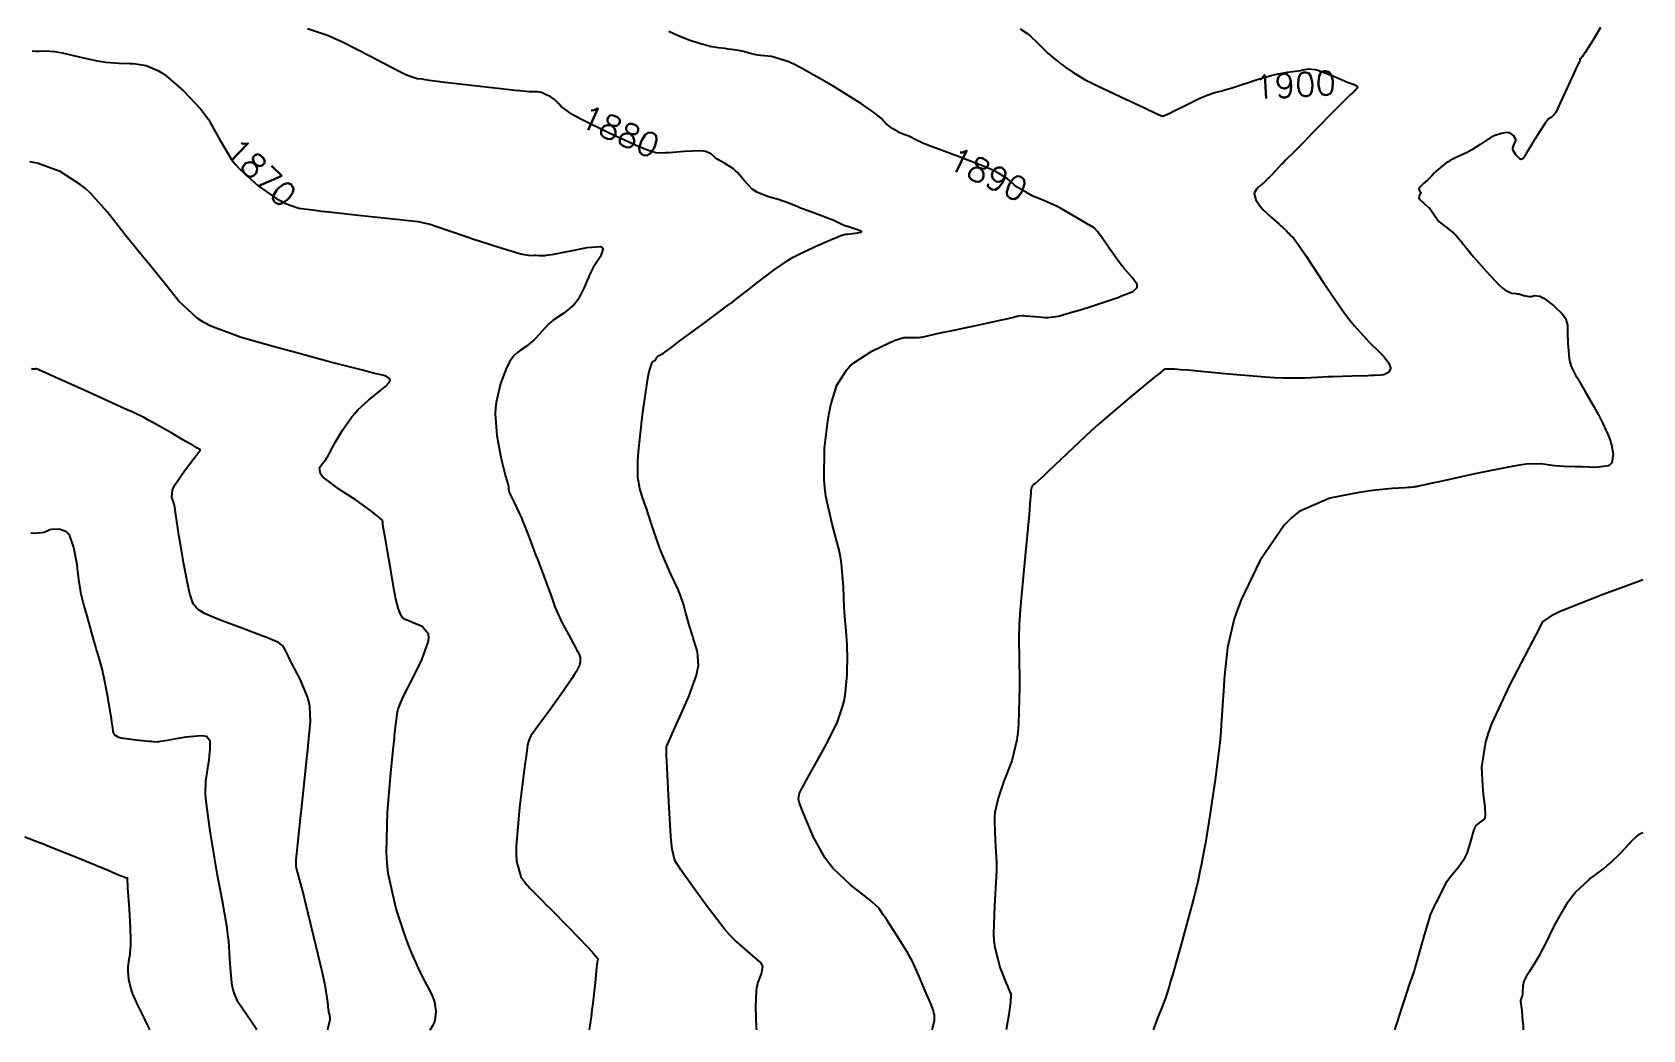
# Model space of a CAD drawing. Header units: metres. Extents: x 837477 to 838477, y 1189014 to 1191014.
# Drawn here: x 838219.8 to 838476.5, y 1189013.9 to 1189173 of the extents above; entities that cross this region are included whole.
import ezdxf

# ---------------------------------------------------------------- set-up
doc = ezdxf.new("R2010")
doc.units = ezdxf.units.M
doc.header["$LTSCALE"] = 0.3
doc.layers.add('COTAS 10', color=1, linetype='Continuous')
doc.styles.get("Standard").update_dxf_attribs({"font": 'simplex.shx'})

msp = doc.modelspace()

# ---------------------------------------------------------------- linework, layer by layer
at = {"layer": 'COTAS 10'}
for points, elevation in [([(838335.282, 1189013.872), (838335.262, 1189014.206), (838335.138, 1189017.472), (838335.247, 1189020.166), (838335.334, 1189020.773), (838335.447, 1189021.319), (838336.061, 1189022.792), (838336.251, 1189023.948), (838336.097, 1189024.295), (838335.853, 1189024.653), (838334.224, 1189026.045), (838331.777, 1189028.151), (838331.018, 1189028.96), (838330.223, 1189029.867), (838327.056, 1189033.959), (838324.246, 1189037.894), (838323.675, 1189038.702), (838323.195, 1189039.389), (838322.21, 1189040.85), (838321.823, 1189042.695), (838321.719, 1189043.623), (838321.617, 1189044.731), (838321.262, 1189050.24), (838320.998, 1189055.649), (838320.953, 1189056.695), (838320.921, 1189057.545), (838320.906, 1189058.984), (838320.983, 1189059.175), (838321.008, 1189059.239), (838321.035, 1189059.308), (838321.147, 1189059.595), (838321.325, 1189060.015), (838321.394, 1189060.167), (838321.471, 1189060.335), (838321.82, 1189061.074), (838322.471, 1189062.496), (838322.738, 1189063.095), (838323.042, 1189063.782), (838324.457, 1189067.007), (838325.679, 1189070.419), (838325.863, 1189071.224), (838325.98, 1189071.97), (838325.843, 1189074.158), (838325.301, 1189075.873), (838325.163, 1189076.32), (838325.03, 1189076.755), (838324.59, 1189078.225), (838324.2, 1189079.592), (838324.098, 1189079.962), (838323.998, 1189080.328), (838323.658, 1189081.623), (838323.149, 1189083.153), (838322.943, 1189083.669), (838322.708, 1189084.224), (838321.623, 1189086.561), (838320.414, 1189089.239), (838320.101, 1189090.008), (838319.798, 1189090.791), (838318.782, 1189093.72), (838317.943, 1189096.327), (838317.751, 1189096.907), (838317.577, 1189097.425), (838317.096, 1189098.782), (838316.761, 1189099.849), (838316.678, 1189100.184), (838316.601, 1189100.537), (838316.36, 1189101.955), (838316.344, 1189104.419), (838316.409, 1189105.432), (838316.503, 1189106.588), (838317.094, 1189111.955), (838317.805, 1189117.071), (838317.975, 1189118.069), (838318.134, 1189118.885), (838318.614, 1189120.32), (838318.95, 1189120.55), (838319.018, 1189120.605), (838319.076, 1189120.658), (838319.194, 1189120.819), (838319.255, 1189120.961), (838319.276, 1189121.002), (838319.3, 1189121.042), (838319.4, 1189121.193), (838319.552, 1189121.34), (838319.609, 1189121.379), (838319.671, 1189121.417), (838319.948, 1189121.548), (838320.249, 1189121.687), (838320.328, 1189121.731), (838320.403, 1189121.776), (838320.659, 1189121.956), (838321.737, 1189122.765), (838322.332, 1189123.207), (838323.056, 1189123.742), (838326.74, 1189126.462), (838330.588, 1189129.317), (838331.415, 1189129.937), (838332.139, 1189130.484), (838333.893, 1189131.844), (838335.192, 1189132.878), (838335.629, 1189133.219), (838336.1, 1189133.583), (838338.082, 1189135.097), (838340.416, 1189136.678), (838341.11, 1189137.085), (838341.825, 1189137.478), (838344.576, 1189138.787), (838346.961, 1189139.803), (838347.444, 1189140.01), (838347.85, 1189140.186), (838348.677, 1189140.558), (838349.237, 1189140.712), (838349.475, 1189140.751), (838349.748, 1189140.789), (838351.033, 1189140.913), (838351.958, 1189141.086), (838352.005, 1189141.154), (838351.96, 1189141.232), (838351.039, 1189141.586), (838349.747, 1189141.969), (838349.467, 1189142.063), (838349.221, 1189142.154), (838348.616, 1189142.439), (838347.814, 1189142.824), (838347.445, 1189142.976), (838347.012, 1189143.148), (838344.914, 1189143.936), (838342.737, 1189144.747), (838342.254, 1189144.933), (838341.822, 1189145.104), (838340.695, 1189145.582), (838339.675, 1189145.98), (838339.312, 1189146.099), (838338.914, 1189146.221), (838337.182, 1189146.696), (838335.4, 1189147.393), (838334.971, 1189147.655), (838334.569, 1189147.947), (838333.345, 1189149.251), (838332.248, 1189150.582), (838331.926, 1189150.891), (838331.595, 1189151.173), (838330.331, 1189151.978), (838329.188, 1189152.603), (838328.934, 1189152.772), (838328.705, 1189152.94), (838328.104, 1189153.531), (838327.178, 1189153.949), (838326.746, 1189154.008), (838326.237, 1189154.041), (838323.764, 1189153.954), (838321.258, 1189153.765), (838321.05, 1189153.753), (838320.729, 1189153.734), (838320.272, 1189153.713), (838319.216, 1189153.715), (838317.712, 1189154.242), (838316.972, 1189154.551), (838316.093, 1189154.932), (838311.748, 1189156.898), (838307.368, 1189159.031), (838306.467, 1189159.516), (838305.7, 1189159.956), (838304.052, 1189161.167), (838303.721, 1189161.542), (838303.375, 1189161.931), (838303.22, 1189162.09), (838303.079, 1189162.227), (838302.687, 1189162.529), (838302.345, 1189162.702), (838302.236, 1189162.757), (838302.119, 1189162.815), (838301.645, 1189163.05), (838301.18, 1189163.265), (838301.069, 1189163.31), (838300.965, 1189163.349), (838300.657, 1189163.44), (838300.388, 1189163.474), (838300.309, 1189163.477), (838300.229, 1189163.479), (838299.922, 1189163.462), (838299.586, 1189163.444), (838299.486, 1189163.443), (838299.384, 1189163.445), (838298.991, 1189163.47), (838297.548, 1189163.621), (838296.783, 1189163.704), (838295.86, 1189163.803), (838291.208, 1189164.308), (838286.511, 1189164.833), (838285.56, 1189164.945), (838284.761, 1189165.044), (838283.135, 1189165.279), (838282.444, 1189165.407), (838282.234, 1189165.437), (838282.015, 1189165.465), (838281.16, 1189165.547), (838279.465, 1189166.134), (838278.718, 1189166.48), (838277.85, 1189166.905), (838273.712, 1189169.105), (838269.183, 1189171.438), (838268.068, 1189171.948), (838267.014, 1189172.399), (838263.712, 1189173.535)], 1880), ([(838363.273, 1189013.872), (838363.599, 1189015.282), (838363.597, 1189016.255), (838363.542, 1189016.563), (838363.462, 1189016.887), (838362.974, 1189018.194), (838362.29, 1189019.738), (838362.088, 1189020.211), (838361.879, 1189020.704), (838361.075, 1189022.649), (838360.037, 1189024.87), (838359.68, 1189025.537), (838359.293, 1189026.227), (838357.643, 1189028.904), (838356.083, 1189031.284), (838355.752, 1189031.786), (838355.465, 1189032.22), (838354.792, 1189033.22), (838353.869, 1189034.132), (838353.423, 1189034.511), (838352.896, 1189034.944), (838350.307, 1189036.965), (838347.491, 1189039.582), (838346.821, 1189040.392), (838346.198, 1189041.239), (838344.342, 1189044.604), (838343.056, 1189047.63), (838342.792, 1189048.262), (838342.568, 1189048.805), (838342.092, 1189050.027), (838341.965, 1189050.659), (838341.962, 1189050.83), (838341.972, 1189051), (838342.121, 1189051.601), (838342.645, 1189052.662), (838342.891, 1189053.123), (838343.181, 1189053.655), (838344.593, 1189056.178), (838346.17, 1189059.041), (838346.564, 1189059.787), (838346.94, 1189060.514), (838348.142, 1189062.971), (838349.036, 1189065.541), (838349.218, 1189066.339), (838349.371, 1189067.173), (838349.684, 1189070.498), (838349.735, 1189073.746), (838349.724, 1189074.533), (838349.7, 1189075.27), (838349.522, 1189077.527), (838349.308, 1189079.778), (838349.261, 1189080.512), (838349.221, 1189081.295), (838349.123, 1189084.522), (838348.806, 1189088.211), (838348.627, 1189089.284), (838348.41, 1189090.379), (838347.297, 1189094.522), (838346.283, 1189098.994), (838346.128, 1189100.296), (838346.027, 1189101.626), (838346.113, 1189106.662), (838346.681, 1189111.369), (838346.883, 1189112.493), (838347.105, 1189113.538), (838348.067, 1189116.662), (838349.583, 1189119.086), (838350.153, 1189119.69), (838350.789, 1189120.264), (838353.628, 1189122.097), (838356.401, 1189123.428), (838356.994, 1189123.687), (838357.512, 1189123.898), (838358.752, 1189124.265), (838359.476, 1189124.302), (838359.668, 1189124.305), (838359.856, 1189124.305), (838360.507, 1189124.281), (838361.198, 1189124.296), (838361.412, 1189124.32), (838361.636, 1189124.354), (838362.527, 1189124.547), (838364.286, 1189124.956), (838365.057, 1189125.124), (838365.952, 1189125.316), (838370.21, 1189126.211), (838374.332, 1189127.084), (838375.141, 1189127.262), (838375.806, 1189127.413), (838377.009, 1189127.729), (838377.57, 1189127.794), (838377.831, 1189127.787), (838378.137, 1189127.769), (838379.625, 1189127.611), (838381.288, 1189127.487), (838381.706, 1189127.49), (838382.105, 1189127.509), (838383.39, 1189127.715), (838384.602, 1189128.048), (838384.955, 1189128.149), (838385.316, 1189128.252), (838386.683, 1189128.656), (838388.222, 1189129.134), (838388.692, 1189129.285), (838389.181, 1189129.444), (838391.105, 1189130.084), (838392.98, 1189130.74), (838393.438, 1189130.909), (838393.871, 1189131.072), (838395.212, 1189131.617), (838395.913, 1189132.268), (838395.942, 1189132.498), (838395.899, 1189132.75), (838395.146, 1189133.843), (838393.842, 1189135.311), (838393.452, 1189135.8), (838393.049, 1189136.325), (838391.487, 1189138.521), (838390.116, 1189140.496), (838389.833, 1189140.882), (838389.593, 1189141.198), (838389.075, 1189141.761), (838388.419, 1189142.126), (838388.092, 1189142.318), (838387.701, 1189142.55), (838385.765, 1189143.713), (838383.615, 1189144.946), (838383.09, 1189145.222), (838382.595, 1189145.469), (838381.062, 1189146.124), (838379.819, 1189146.604), (838379.569, 1189146.715), (838379.509, 1189146.741), (838379.212, 1189146.879), (838378.26, 1189147.395), (838376.8, 1189148.289), (838376.382, 1189148.603), (838376.22, 1189148.74), (838376.036, 1189148.897), (838375.205, 1189149.645), (838373.446, 1189150.713), (838372.678, 1189151.073), (838371.788, 1189151.461), (838367.559, 1189153.093), (838363.411, 1189154.628), (838362.572, 1189154.954), (838362.47, 1189154.996), (838361.868, 1189155.238), (838360.444, 1189155.908), (838359.876, 1189156.257), (838359.712, 1189156.339), (838359.545, 1189156.414), (838358.915, 1189156.633), (838358.212, 1189156.896), (838357.998, 1189156.999), (838357.775, 1189157.116), (838356.901, 1189157.646), (838356.067, 1189158.262), (838355.87, 1189158.432), (838355.688, 1189158.602), (838355.151, 1189159.216), (838353.677, 1189160.395), (838352.905, 1189160.922), (838351.974, 1189161.535), (838347.294, 1189164.47), (838342.335, 1189167.313), (838341.228, 1189167.867), (838340.236, 1189168.32), (838337.618, 1189169.117), (838335.939, 1189169.281), (838335.541, 1189169.337), (838335.171, 1189169.396), (838334.075, 1189169.645), (838333.157, 1189169.893), (838332.9, 1189169.951), (838332.642, 1189170.005), (838331.697, 1189170.162), (838330.734, 1189170.289), (838330.464, 1189170.324), (838330.192, 1189170.359), (838329.198, 1189170.484), (838328.146, 1189170.657), (838327.837, 1189170.722), (838327.521, 1189170.794), (838326.318, 1189171.116), (838325.011, 1189171.539), (838324.63, 1189171.674), (838324.24, 1189171.818), (838322.763, 1189172.403), (838321.254, 1189173.115)], 1890), ([(838377.251, 1189173.527), (838378.327, 1189172.842), (838378.629, 1189172.61), (838378.932, 1189172.359), (838380.037, 1189171.301), (838381.122, 1189170.198), (838381.412, 1189169.919), (838381.697, 1189169.651), (838382.69, 1189168.779), (838383.744, 1189167.949), (838384.068, 1189167.708), (838384.405, 1189167.462), (838385.739, 1189166.534), (838387.764, 1189165.355), (838388.538, 1189164.951), (838389.404, 1189164.514), (838393.301, 1189162.654), (838396.981, 1189160.952), (838397.711, 1189160.614), (838398.315, 1189160.333), (838399.452, 1189159.8), (838399.723, 1189159.675), (838399.781, 1189159.652), (838399.831, 1189159.634), (838399.952, 1189159.608), (838400.043, 1189159.622), (838400.075, 1189159.628), (838400.109, 1189159.635), (838400.257, 1189159.67), (838400.884, 1189159.955), (838401.22, 1189160.119), (838401.627, 1189160.321), (838403.685, 1189161.358), (838405.928, 1189162.442), (838406.452, 1189162.673), (838406.934, 1189162.874), (838408.323, 1189163.352), (838409.447, 1189163.651), (838409.762, 1189163.74), (838410.078, 1189163.831), (838410.347, 1189163.914), (838411.232, 1189164.183), (838412.525, 1189164.599), (838412.929, 1189164.732), (838413.353, 1189164.872), (838415.05, 1189165.439), (838416.9, 1189165.988), (838417.42, 1189166.118), (838417.944, 1189166.237), (838419.864, 1189166.584), (838421.571, 1189166.837), (838421.96, 1189166.896), (838422.312, 1189166.951), (838423.283, 1189167.111), (838424.315, 1189167.024), (838424.706, 1189166.922), (838425.143, 1189166.788), (838427.102, 1189166.022), (838428.946, 1189165.226), (838429.311, 1189165.072), (838429.612, 1189164.945), (838430.173, 1189164.727), (838430.356, 1189164.674), (838430.419, 1189164.651), (838430.488, 1189164.625), (838430.78, 1189164.503), (838431, 1189164.335), (838431.023, 1189164.279), (838431.03, 1189164.221), (838430.917, 1189163.977), (838430.722, 1189163.747), (838430.677, 1189163.696), (838430.635, 1189163.651), (838430.516, 1189163.536), (838430.407, 1189163.445), (838430.371, 1189163.416), (838430.333, 1189163.385), (838430.175, 1189163.257), (838429.559, 1189162.663), (838429.464, 1189162.569), (838429.232, 1189162.338), (838429.097, 1189162.203), (838428.836, 1189161.942), (838426.844, 1189159.935), (838424.796, 1189157.856), (838424.366, 1189157.415), (838423.995, 1189157.034), (838423.151, 1189156.144), (838422.516, 1189155.477), (838422.277, 1189155.236), (838422.01, 1189154.97), (838420.819, 1189153.804), (838419.545, 1189152.547), (838419.227, 1189152.224), (838418.924, 1189151.912), (838417.951, 1189150.872), (838417.151, 1189150.008), (838416.956, 1189149.806), (838416.772, 1189149.621), (838416.206, 1189149.085), (838415.713, 1189148.649), (838415.576, 1189148.527), (838415.439, 1189148.404), (838414.942, 1189147.954), (838414.623, 1189147.413), (838414.598, 1189147.233), (838414.6, 1189147.04), (838414.837, 1189146.235), (838415.47, 1189145.264), (838415.721, 1189144.966), (838416.006, 1189144.657), (838417.311, 1189143.434), (838418.605, 1189142.315), (838418.883, 1189142.069), (838419.126, 1189141.852), (838419.714, 1189141.301), (838420.017, 1189140.984), (838420.08, 1189140.913), (838420.135, 1189140.851), (838420.257, 1189140.691), (838420.332, 1189140.585), (838420.357, 1189140.557), (838420.384, 1189140.53), (838420.494, 1189140.438), (838420.622, 1189140.343), (838420.66, 1189140.314), (838420.699, 1189140.283), (838420.848, 1189140.163), (838421.684, 1189138.982), (838422.156, 1189138.282), (838422.731, 1189137.421), (838425.677, 1189132.964), (838428.986, 1189128.17), (838429.791, 1189127.095), (838430.548, 1189126.131), (838432.878, 1189123.56), (838434.586, 1189121.913), (838434.95, 1189121.53), (838435.268, 1189121.18), (838436.021, 1189120.179), (838436.285, 1189119.475), (838436.293, 1189119.311), (838436.273, 1189119.161), (838435.968, 1189118.729), (838435.477, 1189118.447), (838435.34, 1189118.391), (838435.203, 1189118.344), (838434.702, 1189118.254), (838433.695, 1189118.216), (838433.239, 1189118.203), (838432.705, 1189118.188), (838430.137, 1189118.124), (838427.135, 1189118.031), (838426.328, 1189117.998), (838425.531, 1189117.962), (838422.743, 1189117.806), (838419.122, 1189117.807), (838417.801, 1189117.869), (838416.341, 1189117.959), (838409.919, 1189118.507), (838403.986, 1189119.058), (838402.834, 1189119.148), (838401.896, 1189119.212), (838400.284, 1189119.221), (838399.303, 1189118.432), (838398.764, 1189117.993), (838398.108, 1189117.459), (838394.771, 1189114.733), (838390.746, 1189111.327), (838389.657, 1189110.364), (838388.578, 1189109.391), (838384.771, 1189105.806), (838381.707, 1189102.847), (838381.096, 1189102.269), (838380.589, 1189101.796), (838379.614, 1189100.963), (838379.35, 1189100.784), (838379.291, 1189100.723), (838379.237, 1189100.659), (838379.094, 1189100.386), (838379.012, 1189100.065), (838378.997, 1189099.97), (838378.985, 1189099.871), (838378.972, 1189099.492), (838378.842, 1189097.717), (838378.756, 1189096.739), (838378.649, 1189095.549), (838378.084, 1189089.492), (838377.505, 1189083.287), (838377.39, 1189082.003), (838377.294, 1189080.908), (838377.112, 1189078.521), (838377.085, 1189076.283), (838377.087, 1189075.281), (838377.094, 1189074.114), (838377.153, 1189068.521), (838377.022, 1189062.661), (838376.908, 1189061.325), (838376.761, 1189060.115), (838375.952, 1189056.781), (838374.99, 1189054.336), (838374.746, 1189053.686), (838374.513, 1189053.048), (838373.753, 1189050.841), (838373.263, 1189048.504), (838373.2, 1189047.785), (838373.168, 1189047.034), (838373.314, 1189044.06), (838373.506, 1189040.538), (838373.502, 1189039.442), (838373.475, 1189038.294), (838373.171, 1189033.71), (838373.029, 1189029.18), (838373.104, 1189028.066), (838373.227, 1189027.012), (838374.085, 1189023.71), (838375.065, 1189021.305), (838375.266, 1189020.816), (838375.436, 1189020.404), (838375.795, 1189019.554), (838375.736, 1189018.23), (838375.642, 1189017.518), (838375.516, 1189016.658), (838375.044, 1189013.872)], 1900), ([(838469.759, 1189173.709), (838468.576, 1189171.66), (838467.33, 1189169.75), (838467.087, 1189169.39), (838466.889, 1189169.104), (838466.54, 1189168.686), (838466.498, 1189168.715), (838466.492, 1189168.712), (838466.489, 1189168.704), (838466.5, 1189168.634), (838466.493, 1189168.505), (838466.48, 1189168.459), (838466.461, 1189168.41), (838466.348, 1189168.195), (838465.967, 1189167.42), (838465.779, 1189167.017), (838465.554, 1189166.532), (838464.443, 1189164.1), (838463.35, 1189161.695), (838463.137, 1189161.226), (838462.963, 1189160.844), (838462.659, 1189160.176), (838462.544, 1189160.021), (838462.49, 1189159.963), (838462.426, 1189159.897), (838462.112, 1189159.6), (838461.782, 1189159.315), (838461.707, 1189159.256), (838461.64, 1189159.206), (838461.458, 1189159.097), (838461.195, 1189158.809), (838461.076, 1189158.646), (838460.938, 1189158.447), (838460.271, 1189157.427), (838459.625, 1189156.41), (838459.498, 1189156.212), (838459.395, 1189156.05), (838459.213, 1189155.77), (838459.077, 1189155.55), (838459.002, 1189155.426), (838458.912, 1189155.275), (838458.456, 1189154.501), (838458.003, 1189153.727), (838457.915, 1189153.576), (838457.844, 1189153.453), (838457.721, 1189153.234), (838457.664, 1189153.141), (838457.633, 1189153.097), (838457.596, 1189153.045), (838457.41, 1189152.79), (838457.101, 1189152.696), (838456.988, 1189152.745), (838456.862, 1189152.827), (838456.303, 1189153.395), (838455.871, 1189154.132), (838455.824, 1189154.321), (838455.809, 1189154.502), (838456.017, 1189155.102), (838456.254, 1189155.658), (838456.256, 1189155.811), (838456.232, 1189155.965), (838455.916, 1189156.521), (838455.321, 1189156.905), (838455.12, 1189156.951), (838454.903, 1189156.97), (838453.991, 1189156.821), (838453.145, 1189156.547), (838452.971, 1189156.488), (838452.822, 1189156.436), (838452.499, 1189156.308), (838452.117, 1189156.066), (838451.931, 1189155.943), (838451.709, 1189155.795), (838450.619, 1189155.055), (838449.279, 1189154.213), (838448.901, 1189154.001), (838448.519, 1189153.798), (838447.113, 1189153.139), (838445.806, 1189152.511), (838445.486, 1189152.327), (838445.185, 1189152.138), (838444.252, 1189151.421), (838443.549, 1189150.763), (838443.394, 1189150.611), (838443.256, 1189150.473), (838442.899, 1189150.087), (838442.542, 1189149.713), (838442.404, 1189149.584), (838442.25, 1189149.444), (838441.55, 1189148.842), (838440.963, 1189148.251), (838440.88, 1189148.118), (838440.83, 1189147.997), (838440.938, 1189147.67), (838441.138, 1189147.415), (838441.148, 1189147.339), (838441.137, 1189147.262), (838440.931, 1189146.964), (838440.829, 1189146.585), (838440.883, 1189146.456), (838440.973, 1189146.318), (838441.598, 1189145.73), (838442.377, 1189145.041), (838442.564, 1189144.837), (838442.738, 1189144.629), (838443.266, 1189143.832), (838443.831, 1189143.025), (838444.029, 1189142.81), (838444.246, 1189142.598), (838445.179, 1189141.867), (838446.183, 1189141.088), (838446.444, 1189140.848), (838446.698, 1189140.596), (838447.553, 1189139.598), (838448.664, 1189138.213), (838449.079, 1189137.718), (838449.54, 1189137.174), (838451.592, 1189134.806), (838453.636, 1189132.646), (838454.092, 1189132.234), (838454.5, 1189131.901), (838455.577, 1189131.371), (838456.349, 1189131.311), (838456.565, 1189131.275), (838456.782, 1189131.231), (838457.575, 1189131.001), (838458.325, 1189130.823), (838458.516, 1189130.811), (838458.699, 1189130.816), (838459.298, 1189130.968), (838460.089, 1189130.882), (838460.394, 1189130.736), (838460.735, 1189130.538), (838462.277, 1189129.381), (838463.708, 1189127.999), (838463.98, 1189127.658), (838464.198, 1189127.336), (838464.537, 1189126.323), (838464.528, 1189125.505), (838464.527, 1189125.305), (838464.526, 1189125.116), (838464.526, 1189124.531), (838464.549, 1189123.853), (838464.562, 1189123.606), (838464.578, 1189123.333), (838464.66, 1189122.135), (838464.787, 1189120.927), (838464.831, 1189120.649), (838464.879, 1189120.395), (838465.083, 1189119.682), (838465.578, 1189118.711), (838465.809, 1189118.296), (838466.082, 1189117.816), (838467.405, 1189115.554), (838468.79, 1189113.162), (838469.102, 1189112.602), (838469.382, 1189112.085), (838470.134, 1189110.584), (838470.619, 1189109.519), (838470.731, 1189109.277), (838470.833, 1189109.058), (838471.12, 1189108.455), (838471.361, 1189107.751), (838471.434, 1189107.468), (838471.509, 1189107.146), (838471.801, 1189105.665), (838471.574, 1189104.29), (838471.322, 1189104.034), (838470.988, 1189103.833), (838469.098, 1189103.56), (838466.839, 1189103.635), (838466.273, 1189103.653), (838465.731, 1189103.67), (838463.989, 1189103.722), (838462.471, 1189103.816), (838462.071, 1189103.859), (838461.68, 1189103.91), (838460.342, 1189104.156), (838457.938, 1189104.087), (838456.875, 1189103.94), (838455.639, 1189103.738), (838449.742, 1189102.543), (838444.06, 1189101.284), (838442.959, 1189101.04), (838442.064, 1189100.843), (838440.541, 1189100.51), (838440.37, 1189100.482), (838440.328, 1189100.476), (838440.289, 1189100.472), (838440.164, 1189100.463), (838440.066, 1189100.455), (838440.043, 1189100.45), (838440.023, 1189100.445), (838439.964, 1189100.418), (838439.414, 1189100.363), (838439.084, 1189100.34), (838438.677, 1189100.313), (838436.565, 1189100.188), (838433.448, 1189099.867), (838432.407, 1189099.717), (838431.29, 1189099.541), (838426.613, 1189098.682), (838421.753, 1189096.52), (838420.521, 1189095.523), (838419.337, 1189094.352), (838415.47, 1189088.682), (838412.523, 1189082.425), (838411.919, 1189080.885), (838411.407, 1189079.427), (838410.327, 1189074.857), (838409.906, 1189070.873), (838409.81, 1189069.786), (838409.723, 1189068.705), (838409.485, 1189064.857), (838409.201, 1189060.834), (838409.085, 1189059.643), (838408.953, 1189058.418), (838408.343, 1189053.715), (838407.671, 1189049.188), (838407.499, 1189048.073), (838407.334, 1189047.019), (838406.791, 1189043.715), (838406.301, 1189040.991), (838406.169, 1189040.302), (838406.039, 1189039.642), (838405.583, 1189037.493), (838404.905, 1189034.765), (838404.635, 1189033.739), (838404.329, 1189032.596), (838402.928, 1189027.493), (838401.55, 1189022.611), (838401.259, 1189021.608), (838401.006, 1189020.757), (838400.421, 1189018.94), (838399.625, 1189016.902), (838399.239, 1189015.91), (838398.782, 1189014.733), (838398.448, 1189013.872)], 1910), ([(838219.794, 1189170.004), (838220.406, 1189169.96), (838220.623, 1189169.957), (838220.86, 1189169.958), (838221.886, 1189169.995), (838223.423, 1189169.888), (838223.983, 1189169.798), (838224.6, 1189169.682), (838227.313, 1189169.045), (838230.158, 1189168.401), (838230.859, 1189168.281), (838231.522, 1189168.185), (838233.601, 1189168.05), (838235.386, 1189168.011), (838235.864, 1189167.977), (838236.334, 1189167.932), (838237.971, 1189167.687), (838239.85, 1189166.877), (838240.472, 1189166.477), (838241.139, 1189166), (838243.919, 1189163.644), (838246.678, 1189160.708), (838247.333, 1189159.866), (838247.94, 1189159.011), (838248.445, 1189158.114), (838249.737, 1189155.819), (838251.575, 1189152.7), (838252.207, 1189151.893), (838252.894, 1189151.109), (838255.819, 1189148.477), (838258.802, 1189146.429), (838259.525, 1189146.013), (838260.203, 1189145.662), (838262.172, 1189144.979), (838262.282, 1189144.94), (838264.902, 1189144.578), (838265.922, 1189144.454), (838267.071, 1189144.319), (838272.282, 1189143.748), (838277.345, 1189143.211), (838278.4, 1189143.099), (838279.305, 1189143.003), (838281.319, 1189142.785), (838282.714, 1189142.49), (838283.229, 1189142.345), (838283.798, 1189142.172), (838286.319, 1189141.319), (838289.299, 1189140.281), (838290.159, 1189139.992), (838291.034, 1189139.701), (838294.317, 1189138.647), (838297.132, 1189137.807), (838297.712, 1189137.651), (838298.204, 1189137.53), (838299.259, 1189137.37), (838299.759, 1189137.405), (838299.902, 1189137.406), (838300.047, 1189137.403), (838300.586, 1189137.363), (838301.28, 1189137.356), (838301.523, 1189137.375), (838301.787, 1189137.402), (838302.924, 1189137.573), (838304.523, 1189137.874), (838305.078, 1189137.983), (838305.683, 1189138.104), (838308.271, 1189138.634), (838310.364, 1189138.785), (838310.655, 1189138.667), (838310.821, 1189138.48), (838310.379, 1189137.226), (838309.226, 1189135.441), (838308.943, 1189134.919), (838308.676, 1189134.385), (838307.843, 1189132.357), (838306.891, 1189130.436), (838306.549, 1189129.971), (838306.173, 1189129.534), (838304.53, 1189128.193), (838302.848, 1189127.034), (838302.447, 1189126.711), (838302.075, 1189126.388), (838300.964, 1189125.214), (838300.029, 1189124.139), (838299.768, 1189123.878), (838299.506, 1189123.632), (838298.551, 1189122.878), (838297.662, 1189122.252), (838297.441, 1189122.088), (838297.231, 1189121.927), (838296.564, 1189121.378), (838295.881, 1189120.382), (838295.66, 1189119.94), (838295.426, 1189119.425), (838294.469, 1189116.966), (838293.744, 1189113.908), (838293.656, 1189113.016), (838293.618, 1189112.104), (838293.887, 1189108.648), (838294.456, 1189105.476), (838294.606, 1189104.743), (838294.754, 1189104.073), (838295.259, 1189102.178), (838295.625, 1189100.963), (838295.685, 1189100.721), (838295.726, 1189100.521), (838295.723, 1189100.142), (838295.789, 1189099.738), (838295.873, 1189099.522), (838295.987, 1189099.262), (838296.634, 1189097.947), (838297.481, 1189096.184), (838297.72, 1189095.64), (838297.962, 1189095.073), (838298.849, 1189092.826), (838299.781, 1189090.353), (838300.05, 1189089.644), (838300.324, 1189088.923), (838301.352, 1189086.232), (838302.269, 1189083.803), (838302.473, 1189083.248), (838302.656, 1189082.745), (838303.133, 1189081.352), (838303.669, 1189080.025), (838303.888, 1189079.563), (838304.137, 1189079.06), (838305.295, 1189076.9), (838306.403, 1189074.869), (838306.621, 1189074.447), (838306.802, 1189074.086), (838307.136, 1189073.288), (838307.172, 1189072.852), (838307.165, 1189072.719), (838307.151, 1189072.58), (838307.036, 1189072.034), (838306.487, 1189070.969), (838306.198, 1189070.504), (838305.851, 1189069.965), (838304.101, 1189067.402), (838302.257, 1189064.797), (838301.849, 1189064.231), (838301.485, 1189063.733), (838300.545, 1189062.493), (838299.958, 1189061.737), (838299.817, 1189061.543), (838299.686, 1189061.355), (838299.292, 1189060.736), (838299.01, 1189060.17), (838298.949, 1189060.017), (838298.895, 1189059.865), (838298.766, 1189059.332), (838298.519, 1189057.48), (838298.392, 1189056.497), (838298.239, 1189055.311), (838297.474, 1189049.332), (838296.937, 1189043.185), (838296.928, 1189041.894), (838296.978, 1189040.781), (838297.665, 1189038.244), (838298.664, 1189037.014), (838298.913, 1189036.724), (838299.149, 1189036.456), (838299.899, 1189035.673), (838301.149, 1189034.434), (838301.7, 1189033.878), (838302.34, 1189033.23), (838305.394, 1189030.122), (838308.302, 1189027.12), (838308.85, 1189026.539), (838309.287, 1189026.067), (838309.94, 1189025.264), (838309.831, 1189024.618), (838309.788, 1189024.245), (838309.739, 1189023.788), (838309.518, 1189021.437), (838309.16, 1189018.131), (838309.026, 1189017.073), (838308.877, 1189015.954), (838308.573, 1189013.872)], 1870), ([(838283.254, 1189013.872), (838283.732, 1189014.626), (838283.902, 1189015.022), (838284.033, 1189015.412), (838284.186, 1189016.777), (838284.04, 1189017.971), (838283.983, 1189018.254), (838283.919, 1189018.516), (838283.627, 1189019.29), (838283.109, 1189020.28), (838282.903, 1189020.679), (838282.669, 1189021.131), (838281.597, 1189023.213), (838280.256, 1189026.219), (838279.852, 1189027.253), (838279.435, 1189028.376), (838277.812, 1189033.16), (838276.555, 1189038.787), (838276.368, 1189040.441), (838276.252, 1189042.136), (838276.416, 1189048.604), (838276.938, 1189054.237), (838277.048, 1189055.406), (838277.143, 1189056.406), (838277.36, 1189058.604), (838277.491, 1189059.888), (838277.532, 1189060.311), (838277.575, 1189060.764), (838277.745, 1189062.642), (838278.028, 1189064.546), (838278.142, 1189065.016), (838278.271, 1189065.46), (838278.865, 1189066.856), (838279.757, 1189068.531), (838280.073, 1189069.151), (838280.419, 1189069.84), (838281.919, 1189072.893), (838282.956, 1189075.837), (838283.01, 1189076.457), (838282.963, 1189076.992), (838281.952, 1189078.22), (838280.519, 1189078.801), (838280.207, 1189078.929), (838279.93, 1189079.042), (838279.236, 1189079.331), (838278.799, 1189079.7), (838278.685, 1189079.864), (838278.574, 1189080.055), (838278.199, 1189080.965), (838277.791, 1189082.578), (838277.659, 1189083.212), (838277.519, 1189083.927), (838276.943, 1189087.183), (838276.397, 1189090.453), (838276.275, 1189091.175), (838276.166, 1189091.819), (838275.878, 1189093.485), (838275.719, 1189094.422), (838275.691, 1189094.606), (838275.671, 1189094.757), (838275.654, 1189095.033), (838275.647, 1189095.108), (838275.633, 1189095.133), (838275.612, 1189095.16), (838275.493, 1189095.274), (838275.168, 1189095.54), (838275.019, 1189095.663), (838274.843, 1189095.807), (838273.993, 1189096.505), (838272.575, 1189097.561), (838272.041, 1189097.93), (838271.446, 1189098.333), (838268.788, 1189100.066), (838266.442, 1189101.792), (838266.044, 1189102.19), (838265.755, 1189102.553), (838265.618, 1189103.576), (838266.117, 1189104.255), (838266.228, 1189104.402), (838266.328, 1189104.531), (838266.591, 1189104.845), (838266.793, 1189105.115), (838266.855, 1189105.216), (838266.919, 1189105.327), (838267.173, 1189105.822), (838267.661, 1189106.731), (838267.874, 1189107.103), (838268.121, 1189107.527), (838269.291, 1189109.495), (838270.776, 1189111.642), (838271.221, 1189112.179), (838271.68, 1189112.692), (838273.461, 1189114.338), (838275.009, 1189115.569), (838275.322, 1189115.82), (838275.584, 1189116.033), (838276.112, 1189116.475), (838276.324, 1189116.689), (838276.387, 1189116.757), (838276.452, 1189116.828), (838276.702, 1189117.119), (838276.843, 1189117.426), (838276.84, 1189117.508), (838276.817, 1189117.589), (838276.582, 1189117.871), (838276.223, 1189118.1), (838276.122, 1189118.147), (838276.02, 1189118.188), (838275.649, 1189118.277), (838274.184, 1189118.618), (838273.394, 1189118.818), (838272.436, 1189119.063), (838267.585, 1189120.326), (838261.75, 1189121.879), (838260.172, 1189122.306), (838258.61, 1189122.732), (838253.103, 1189124.262), (838248.283, 1189126.09), (838247.154, 1189126.705), (838246.115, 1189127.366), (838243.103, 1189130.145), (838240.946, 1189132.878), (838240.446, 1189133.509), (838239.988, 1189134.087), (838238.682, 1189135.724), (838237.677, 1189136.959), (838237.409, 1189137.283), (838237.145, 1189137.6), (838236.228, 1189138.682), (838235.011, 1189140.168), (838234.558, 1189140.739), (838234.056, 1189141.381), (838231.822, 1189144.276), (838229.107, 1189147.308), (838228.301, 1189148.036), (838227.471, 1189148.714), (838224.276, 1189150.761), (838220.592, 1189152.072), (838219.453, 1189152.286)], 1860), ([(838266.908, 1189013.872), (838266.983, 1189014.175), (838267.244, 1189015.282), (838267.281, 1189015.517), (838267.302, 1189015.721), (838267.249, 1189016.197), (838267.108, 1189016.682), (838267.074, 1189016.891), (838267.042, 1189017.132), (838266.942, 1189018.273), (838266.548, 1189020.694), (838266.331, 1189021.742), (838266.066, 1189022.954), (838264.719, 1189028.697), (838263.325, 1189034.374), (838263.031, 1189035.545), (838262.776, 1189036.542), (838262.19, 1189038.697), (838261.941, 1189039.667), (838261.9, 1189039.918), (838261.87, 1189040.162), (838261.863, 1189040.976), (838262.07, 1189042.975), (838262.176, 1189043.965), (838262.302, 1189045.143), (838262.934, 1189050.976), (838263.593, 1189057.123), (838263.737, 1189058.499), (838263.864, 1189059.734), (838264.182, 1189063.02), (838264.05, 1189065.501), (838263.893, 1189066.229), (838263.684, 1189066.974), (838262.493, 1189069.813), (838261.209, 1189072.312), (838260.941, 1189072.844), (838260.711, 1189073.306), (838260.195, 1189074.394), (838259.855, 1189074.97), (838259.735, 1189075.11), (838259.604, 1189075.24), (838259.039, 1189075.64), (838257.779, 1189076.19), (838257.211, 1189076.416), (838256.547, 1189076.674), (838253.355, 1189077.872), (838250.1, 1189079.097), (838249.396, 1189079.372), (838248.777, 1189079.62), (838247.256, 1189080.282), (838246.397, 1189080.812), (838246.196, 1189080.975), (838246.011, 1189081.146), (838245.476, 1189081.825), (838244.982, 1189083.239), (838244.823, 1189083.873), (838244.653, 1189084.613), (838243.961, 1189088.161), (838243.317, 1189091.892), (838243.179, 1189092.747), (838243.058, 1189093.524), (838242.765, 1189095.69), (838242.549, 1189097.178), (838242.477, 1189097.528), (838242.399, 1189097.853), (838242.071, 1189098.801), (838242.158, 1189099.92), (838242.341, 1189100.351), (838242.593, 1189100.834), (838244.078, 1189103.018), (838245.641, 1189105.062), (838245.942, 1189105.457), (838246.186, 1189105.778), (838246.593, 1189106.322), (838246.602, 1189106.378), (838246.595, 1189106.392), (838246.584, 1189106.405), (838246.51, 1189106.447), (838246.039, 1189106.705), (838245.778, 1189106.854), (838245.46, 1189107.037), (838243.839, 1189107.977), (838242.037, 1189109.021), (838241.605, 1189109.27), (838241.202, 1189109.501), (838239.988, 1189110.188), (838239.015, 1189110.732), (838238.763, 1189110.871), (838238.52, 1189111.007), (838237.706, 1189111.458), (838235.859, 1189112.353), (838234.964, 1189112.768), (838233.903, 1189113.256), (838228.686, 1189115.621), (838223.6, 1189117.907), (838222.621, 1189118.345), (838221.828, 1189118.699), (838220.517, 1189119.27), (838220.41, 1189119.273), (838220.376, 1189119.268), (838220.341, 1189119.26), (838220.197, 1189119.213), (838219.931, 1189119.228), (838219.818, 1189119.26), (838219.688, 1189119.305)], 1850), ([(838255.625, 1189013.872), (838255.551, 1189013.98), (838255.413, 1189014.182), (838254.751, 1189015.147), (838253.941, 1189016.332), (838253.71, 1189016.673), (838253.476, 1189017.018), (838252.606, 1189018.309), (838251.875, 1189020.044), (838251.728, 1189020.669), (838251.606, 1189021.358), (838251.366, 1189024.369), (838251.13, 1189027.984), (838251.01, 1189029.053), (838250.866, 1189030.152), (838250.147, 1189034.369), (838249.303, 1189038.824), (838249.08, 1189040.073), (838248.861, 1189041.329), (838248.109, 1189045.923), (838247.573, 1189049.915), (838247.491, 1189050.792), (838247.438, 1189051.57), (838247.485, 1189053.554), (838247.707, 1189054.887), (838247.764, 1189055.255), (838247.819, 1189055.622), (838248.003, 1189056.943), (838248.137, 1189058.201), (838248.161, 1189058.528), (838248.179, 1189058.847), (838248.197, 1189059.921), (838247.588, 1189060.635), (838247.21, 1189060.725), (838246.742, 1189060.769), (838244.3, 1189060.541), (838241.836, 1189060.112), (838241.356, 1189060.029), (838240.962, 1189059.962), (838240.267, 1189059.849), (838240.156, 1189059.836), (838240.131, 1189059.831), (838240.107, 1189059.826), (838240.043, 1189059.805), (838239.969, 1189059.785), (838239.94, 1189059.781), (838239.907, 1189059.778), (838239.759, 1189059.77), (838239.139, 1189059.81), (838238.809, 1189059.838), (838238.411, 1189059.871), (838236.4, 1189060.051), (838234.378, 1189060.315), (838233.972, 1189060.402), (838233.632, 1189060.495), (838232.963, 1189060.882), (838232.77, 1189061.307), (838232.732, 1189061.424), (838232.7, 1189061.541), (838232.639, 1189061.961), (838232.505, 1189062.981), (838232.427, 1189063.476), (838232.332, 1189064.063), (838231.84, 1189066.952), (838231.28, 1189069.969), (838231.142, 1189070.637), (838231.011, 1189071.233), (838230.597, 1189072.78), (838230.195, 1189074.042), (838230.071, 1189074.457), (838229.941, 1189074.901), (838229.427, 1189076.744), (838228.888, 1189078.702), (838228.742, 1189079.219), (838228.597, 1189079.725), (838228.088, 1189081.461), (838227.658, 1189083.126), (838227.563, 1189083.587), (838227.48, 1189084.049), (838227.265, 1189085.715), (838227.053, 1189087.51), (838226.971, 1189088.053), (838226.879, 1189088.615), (838226.463, 1189090.808), (838225.808, 1189092.671), (838225.566, 1189093.024), (838225.297, 1189093.307), (838224.108, 1189093.742), (838222.914, 1189093.644), (838222.643, 1189093.59), (838222.397, 1189093.525), (838221.722, 1189093.196), (838220.297, 1189093.031), (838219.578, 1189093.07)], 1840), ([(838437.005, 1189013.872), (838437.407, 1189015.145), (838437.783, 1189016.328), (838438.097, 1189017.313), (838438.721, 1189019.219), (838438.915, 1189019.772), (838438.959, 1189019.904), (838438.998, 1189020.027), (838439.106, 1189020.396), (838439.231, 1189020.796), (838439.281, 1189020.938), (838439.339, 1189021.093), (838439.604, 1189021.77), (838440.061, 1189023.143), (838440.239, 1189023.738), (838440.44, 1189024.426), (838441.353, 1189027.686), (838442.287, 1189030.931), (838442.502, 1189031.61), (838442.697, 1189032.193), (838443.241, 1189033.502), (838443.702, 1189034.329), (838443.844, 1189034.607), (838443.993, 1189034.906), (838444.586, 1189036.166), (838445.345, 1189037.558), (838445.599, 1189037.941), (838445.872, 1189038.323), (838447.016, 1189039.694), (838448.113, 1189041.199), (838448.356, 1189041.666), (838448.573, 1189042.153), (838449.137, 1189044.094), (838449.617, 1189045.81), (838449.779, 1189046.156), (838449.955, 1189046.446), (838450.701, 1189047.029), (838451.313, 1189047.528), (838451.406, 1189047.765), (838451.465, 1189048.045), (838451.401, 1189049.415), (838451.148, 1189051.392), (838451.089, 1189052.055), (838451.034, 1189052.768), (838450.873, 1189055.761), (838451.479, 1189059.798), (838451.908, 1189061.17), (838452.451, 1189062.652), (838455.352, 1189068.919), (838458.979, 1189075.878), (838459.495, 1189076.87), (838460.562, 1189078.919), (838462.304, 1189080.116), (838463.246, 1189080.571), (838464.388, 1189081.08), (838470.175, 1189083.367), (838476.126, 1189085.548), (838476.514, 1189085.686)], 1920), ([(838238.573, 1189013.872), (838238.395, 1189014.241), (838237.872, 1189015.327), (838237.693, 1189015.689), (838237.499, 1189016.078), (838236.675, 1189017.703), (838235.891, 1189019.438), (838235.723, 1189019.895), (838235.576, 1189020.343), (838235.222, 1189021.878), (838235.086, 1189023.217), (838235.078, 1189023.541), (838235.081, 1189023.846), (838235.197, 1189024.776), (838235.366, 1189025.644), (838235.403, 1189025.908), (838235.435, 1189026.182), (838235.518, 1189027.261), (838235.517, 1189028.853), (838235.497, 1189029.452), (838235.468, 1189030.119), (838235.294, 1189033.098), (838235.107, 1189035.889), (838235.072, 1189036.437), (838235.042, 1189036.887), (838234.993, 1189037.703), (838234.993, 1189037.858), (838234.995, 1189037.892), (838234.998, 1189037.922), (838235.015, 1189037.996), (838235.025, 1189038.035), (838235.025, 1189038.043), (838235.022, 1189038.049), (838234.999, 1189038.06), (838234.951, 1189038.062), (838234.933, 1189038.063), (838234.913, 1189038.064), (838234.824, 1189038.066), (838234.311, 1189038.25), (838234.024, 1189038.365), (838233.675, 1189038.508), (838231.89, 1189039.254), (838229.924, 1189040.079), (838229.459, 1189040.272), (838229.03, 1189040.45), (838227.768, 1189040.961), (838226.581, 1189041.438), (838226.199, 1189041.593), (838225.793, 1189041.758), (838224.134, 1189042.439), (838222.186, 1189043.227), (838221.599, 1189043.46), (838220.991, 1189043.699), (838218.622, 1189044.617)], 1830), ([(838457.524, 1189013.872), (838457.476, 1189014.487), (838457.41, 1189015.321), (838457.274, 1189016.919), (838457.216, 1189017.384), (838457.199, 1189017.504), (838457.181, 1189017.621), (838457.115, 1189018.014), (838457.083, 1189018.366), (838457.087, 1189018.458), (838457.096, 1189018.546), (838457.179, 1189018.845), (838457.282, 1189019.136), (838457.305, 1189019.219), (838457.325, 1189019.305), (838457.379, 1189019.624), (838457.41, 1189019.962), (838457.416, 1189020.058), (838457.421, 1189020.156), (838457.428, 1189020.52), (838457.449, 1189020.882), (838457.462, 1189020.978), (838457.478, 1189021.072), (838457.562, 1189021.398), (838457.681, 1189021.726), (838457.718, 1189021.821), (838457.757, 1189021.919), (838457.916, 1189022.287), (838458.197, 1189022.796), (838458.313, 1189022.981), (838458.447, 1189023.186), (838459.068, 1189024.09), (838460.038, 1189025.717), (838460.392, 1189026.378), (838460.783, 1189027.131), (838462.501, 1189030.611), (838464.541, 1189034.21), (838465.134, 1189035.038), (838465.74, 1189035.793), (838468.03, 1189037.908), (838470.238, 1189039.551), (838470.792, 1189040.008), (838471.32, 1189040.465), (838473.021, 1189042.123), (838474.341, 1189043.531), (838474.629, 1189043.831), (838474.885, 1189044.092), (838475.529, 1189044.707), (838475.945, 1189045.03), (838476.056, 1189045.106), (838476.165, 1189045.177), (838476.514, 1189045.366)], 1930)]:
    msp.add_lwpolyline(points, dxfattribs=dict(at, elevation=elevation))

# ---------------------------------------------------------------- texts
at = {"layer": 'COTAS 10', "char_height": 3.8, "attachment_point": 7}
for s, insert, rotation in [('1900', (838414.706, 1189162.277, 1900), 3.49419), ('1880', (838306.763, 1189158.091, 1880), 335.80178), ('1870', (838250.267, 1189153.741, 1870), 316.26564), ('1890', (838365.467, 1189151.434, 1890), 334.16446)]:
    msp.add_mtext(s, dxfattribs=dict(at, insert=insert, rotation=rotation))

doc.saveas('drawing.dxf')
